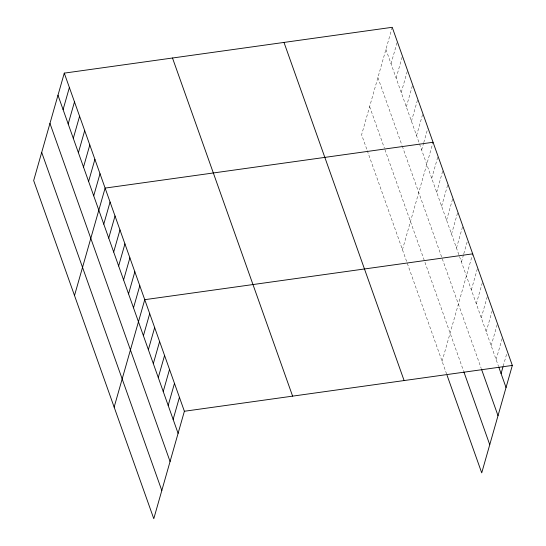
<?xml version="1.0" encoding="UTF-8"?>
<svg xmlns="http://www.w3.org/2000/svg" width="546" height="546" viewBox="0 0 546 546"><rect width="100%" height="100%" fill="white"/><g stroke="black" fill="none" stroke-linecap="round" stroke-linejoin="round"><path stroke-width="0.41" stroke-dasharray="2.73 2.05" d="M392.219 27.3L361.616 134.739L366.721 149.113M391.032 63.766L397.324 41.673M396.137 78.133L402.429 56.04M401.242 92.506L407.534 70.414M406.347 106.873L412.639 84.78M411.445 121.246L417.506 99.973M416.55 135.613L422.85 113.52M421.655 149.986L423.525 143.441M423.757 142.622L427.716 128.713M402.45 249.706L433.053 142.267M431.715 178.303L438.008 156.211M436.67 192.253L442.731 170.98M441.625 206.204L447.686 184.923M446.58 220.147L452.873 198.055M451.535 234.097L457.828 212.005M456.49 248.048L462.783 225.948M461.445 261.991L463.54 254.627M463.772 253.808L467.506 240.718M442.089 361.288L472.693 253.849M471.355 289.885L477.648 267.793M476.31 303.835L482.371 282.562M481.265 317.786L487.558 295.693M486.22 331.729L492.512 309.637M491.175 345.679L497.235 324.406M496.13 359.63L502.19 338.356M503.18 366.209L506.906 353.119M385.926 49.393L459.241 255.794M459.52 256.565L498.607 366.605M377.9 77.559L402.006 145.42M402.293 146.219L481.224 368.42M369.635 106.572L384.384 148.089M384.95 149.686L463.595 371.089M367.287 150.71L447.044 375.232"/><path stroke-width="0.82" d="M64.278 73.13L33.668 180.569L153.781 518.7L184.384 411.261L64.278 73.13L392.219 27.3L512.332 365.431L481.722 472.87L447.044 375.232M63.083 109.596L69.383 87.503M68.189 123.962L74.488 101.87M73.294 138.336L79.586 116.243M78.399 152.703L84.691 130.61M83.504 167.076L89.797 144.983M88.609 181.443L94.902 159.35M93.714 195.816L100.007 173.724M74.509 295.536L105.112 188.097L433.053 142.267M103.774 224.133L110.067 202.04M108.729 238.083L115.022 215.991M113.684 252.034L119.977 229.941M118.639 265.977L124.932 243.885M123.594 279.927L129.887 257.835M128.549 293.878L134.842 271.778M133.504 307.821L139.796 285.729M114.148 407.118L144.751 299.679L472.693 253.849M143.414 335.715L149.706 313.622M148.369 349.665L154.661 327.573M153.324 363.616L159.616 341.523M158.279 377.559L164.571 355.466M163.227 391.509L169.526 369.417M168.182 405.46L174.481 383.367M173.137 419.403L179.429 397.311M501.085 373.573L502.948 367.028M184.384 411.261L512.332 365.431M498.88 367.376L506.04 387.523M481.497 369.192L498.013 415.69M463.875 371.867L489.748 444.703M283.995 42.424L404.108 380.555M172.495 58.006L292.608 396.137M57.985 95.222L178.092 433.353M49.959 123.389L170.072 461.52M41.694 152.402L161.807 490.533"/></g></svg>
